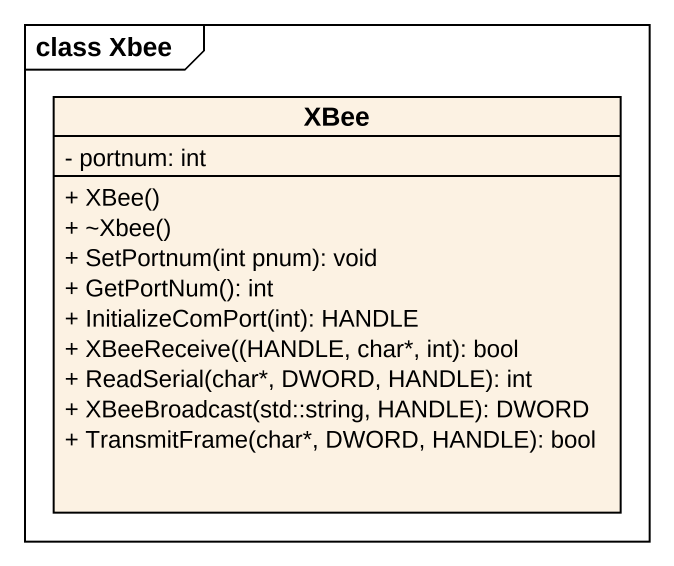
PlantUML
@startuml
mainframe class Xbee
hide circle
hide empty members
skinparam classAttributeIconSize 0
class XBee {
  - portnum: int
  + XBee()
  + ~Xbee()
  + SetPortnum(int pnum): void
  + GetPortNum(): int
  + InitializeComPort(int): HANDLE
  + XBeeReceive((HANDLE, char*, int): bool
  + ReadSerial(char*, DWORD, HANDLE): int
  + XBeeBroadcast(std::string, HANDLE): DWORD
  + TransmitFrame(char*, DWORD, HANDLE): bool
}
@enduml
